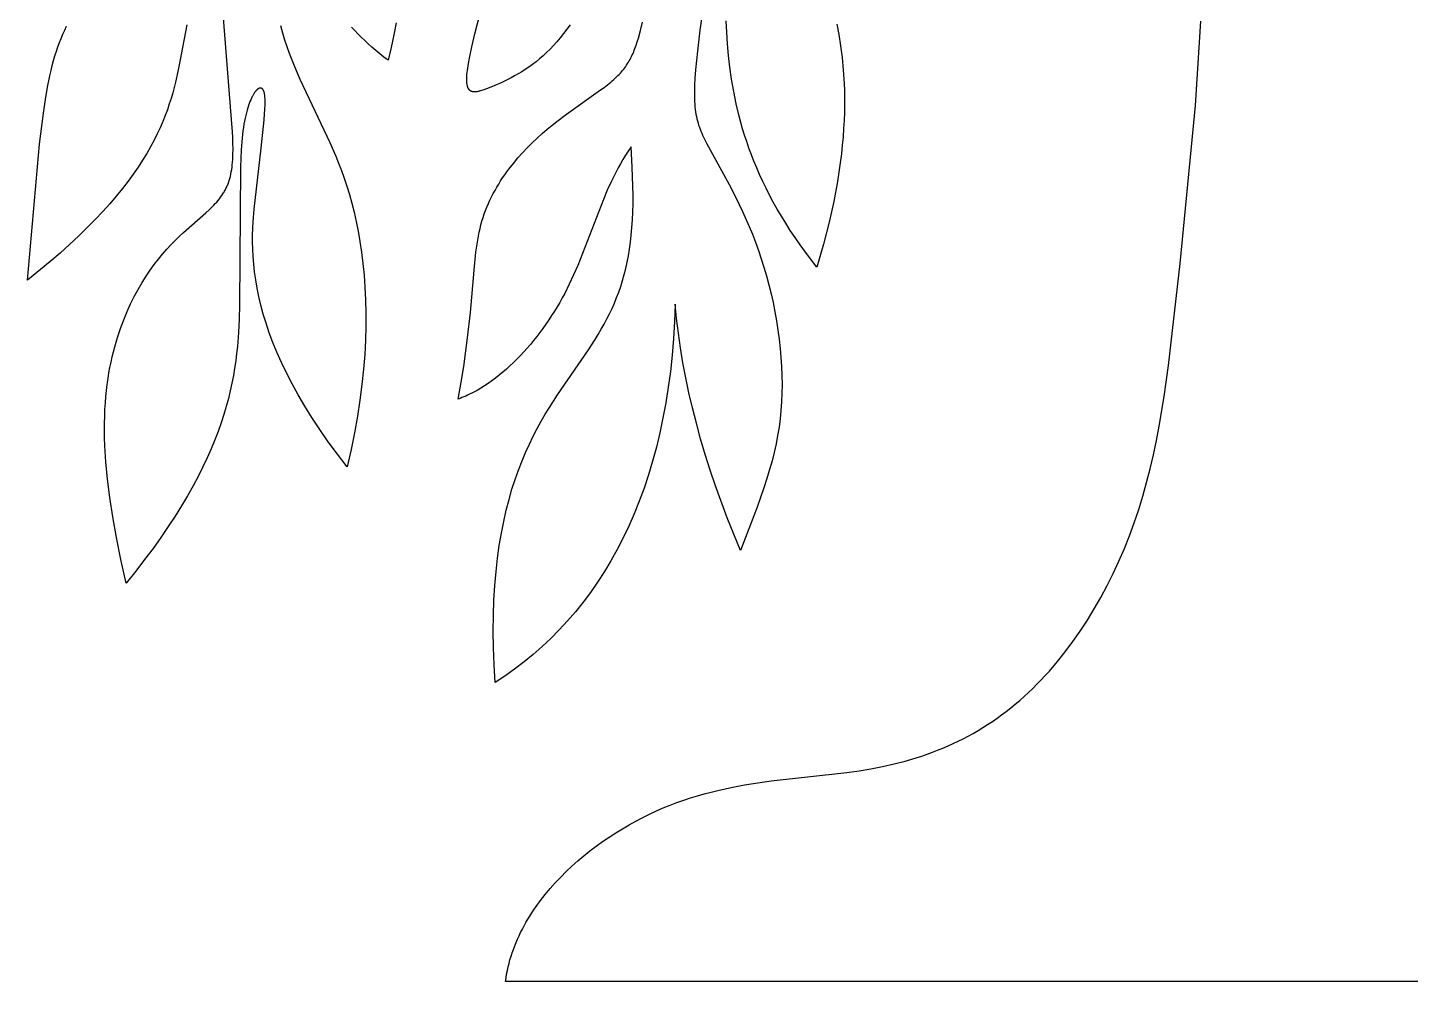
# Model space of a CAD drawing. Extents: x 187 to 350, y 154 to 228.
# Drawn here: x 270.86 to 312.34, y 153.86 to 182.49 of the extents above; entities that cross this region are included whole.
import ezdxf

# ---------------------------------------------------------------- set-up
doc = ezdxf.new("R2010")
doc.units = 0
doc.layers.get('0').update_dxf_attribs({"linetype": 'CONTINUOUS'})

msp = doc.modelspace()

# ---------------------------------------------------------------- linework, layer by layer
at = {"color": 7, "linetype": 'CONTINUOUS'}
for points in [[(278.438, 182.549), (278.499, 182.334), (278.564, 182.123), (278.633, 181.917), (278.705, 181.715), (278.78, 181.517), (278.858, 181.322), (279.022, 180.94), (279.921, 179.041), (280.1, 178.63), (280.187, 178.415), (280.271, 178.193), (280.354, 177.964), (280.433, 177.725), (280.509, 177.477), (280.581, 177.219), (280.649, 176.95), (280.713, 176.669), (280.771, 176.375), (280.825, 176.068), (280.873, 175.746), (280.914, 175.411), (280.948, 175.061), (280.975, 174.697), (280.993, 174.32), (281.003, 173.929), (281.002, 173.524), (280.991, 173.107), (280.969, 172.675), (280.934, 172.231), (280.887, 171.774), (280.827, 171.304), (280.753, 170.821), (280.665, 170.326), (280.56, 169.819), (280.44, 169.299), (280.148, 169.683), (279.875, 170.058), (279.622, 170.423), (279.387, 170.78), (279.171, 171.128), (278.972, 171.468), (278.789, 171.798), (278.623, 172.121), (278.472, 172.435), (278.336, 172.742), (278.214, 173.04), (278.105, 173.33), (278.009, 173.613), (277.925, 173.889), (277.853, 174.157), (277.791, 174.417), (277.74, 174.671), (277.697, 174.918), (277.664, 175.158), (277.639, 175.391), (277.621, 175.618), (277.61, 175.838), (277.605, 176.053), (277.605, 176.261), (277.61, 176.463), (277.619, 176.659), (277.648, 177.035), (277.863, 178.869), (277.953, 179.722), (277.966, 179.891), (277.975, 180.043), (277.98, 180.178), (277.981, 180.239), (277.98, 180.296), (277.978, 180.349), (277.975, 180.398), (277.973, 180.42), (277.971, 180.442), (277.968, 180.463), (277.965, 180.483), (277.962, 180.502), (277.958, 180.52), (277.954, 180.536), (277.952, 180.544), (277.95, 180.552), (277.948, 180.56), (277.945, 180.567), (277.943, 180.574), (277.94, 180.581), (277.938, 180.587), (277.935, 180.594), (277.932, 180.6), (277.929, 180.606), (277.926, 180.611), (277.923, 180.617), (277.92, 180.622), (277.919, 180.624), (277.917, 180.626), (277.915, 180.629), (277.914, 180.631), (277.912, 180.633), (277.91, 180.635), (277.908, 180.638), (277.907, 180.64), (277.905, 180.642), (277.903, 180.643), (277.901, 180.645), (277.899, 180.647), (277.898, 180.649), (277.896, 180.65), (277.894, 180.652), (277.892, 180.654), (277.89, 180.655), (277.888, 180.656), (277.886, 180.658), (277.884, 180.659), (277.882, 180.66), (277.88, 180.661), (277.878, 180.663), (277.876, 180.664), (277.874, 180.665), (277.872, 180.666), (277.87, 180.666), (277.868, 180.667), (277.866, 180.668), (277.863, 180.669), (277.861, 180.669), (277.859, 180.67), (277.857, 180.67), (277.855, 180.671), (277.852, 180.671), (277.85, 180.671), (277.848, 180.672), (277.846, 180.672), (277.843, 180.672), (277.841, 180.672), (277.839, 180.672), (277.836, 180.672), (277.834, 180.672), (277.832, 180.671), (277.829, 180.671), (277.827, 180.671), (277.824, 180.671), (277.822, 180.67), (277.82, 180.67), (277.817, 180.669), (277.815, 180.668), (277.812, 180.668), (277.81, 180.667), (277.807, 180.666), (277.805, 180.665), (277.802, 180.664), (277.8, 180.663), (277.797, 180.662), (277.794, 180.661), (277.792, 180.66), (277.789, 180.659), (277.787, 180.657), (277.782, 180.655), (277.776, 180.652), (277.771, 180.648), (277.766, 180.645), (277.76, 180.641), (277.755, 180.637), (277.75, 180.633), (277.744, 180.628), (277.739, 180.623), (277.733, 180.618), (277.727, 180.613), (277.722, 180.607), (277.716, 180.601), (277.711, 180.595), (277.705, 180.589), (277.699, 180.582), (277.688, 180.569), (277.676, 180.554), (277.665, 180.538), (277.653, 180.521), (277.642, 180.503), (277.63, 180.484), (277.618, 180.464), (277.607, 180.443), (277.595, 180.421), (277.583, 180.398), (277.572, 180.374), (277.548, 180.323), (277.526, 180.268), (277.503, 180.208), (277.481, 180.145), (277.459, 180.077), (277.438, 180.005), (277.418, 179.93), (277.398, 179.849), (277.38, 179.765), (277.362, 179.677), (277.345, 179.584), (277.329, 179.487), (277.315, 179.386), (277.302, 179.281), (277.28, 179.058), (277.263, 178.819), (277.241, 178.294), (277.216, 174.147), (277.202, 173.746), (277.181, 173.337), (277.147, 172.918), (277.125, 172.705), (277.098, 172.488), (277.066, 172.269), (277.029, 172.046), (276.986, 171.819), (276.936, 171.588), (276.879, 171.353), (276.815, 171.114), (276.743, 170.87), (276.662, 170.622), (276.573, 170.368), (276.474, 170.11), (276.365, 169.845), (276.245, 169.576), (276.115, 169.3), (275.973, 169.018), (275.819, 168.73), (275.653, 168.435), (275.474, 168.134), (275.281, 167.825), (275.074, 167.509), (274.853, 167.186), (274.617, 166.856), (274.366, 166.517), (274.098, 166.17), (273.815, 165.816), (273.654, 166.518), (273.519, 167.179), (273.407, 167.801), (273.318, 168.387), (273.25, 168.937), (273.203, 169.453), (273.174, 169.938), (273.166, 170.169), (273.163, 170.393), (273.163, 170.61), (273.167, 170.82), (273.176, 171.024), (273.187, 171.221), (273.203, 171.413), (273.221, 171.599), (273.243, 171.779), (273.267, 171.953), (273.295, 172.123), (273.325, 172.288), (273.358, 172.448), (273.392, 172.604), (273.43, 172.755), (273.469, 172.903), (273.51, 173.047), (273.552, 173.187), (273.643, 173.458), (273.739, 173.716), (273.84, 173.962), (273.946, 174.197), (274.056, 174.419), (274.17, 174.631), (274.287, 174.832), (274.407, 175.023), (274.529, 175.203), (274.653, 175.374), (274.778, 175.536), (274.904, 175.689), (275.03, 175.834), (275.156, 175.97), (275.282, 176.099), (275.406, 176.221), (275.528, 176.335), (276.203, 176.928), (276.302, 177.02), (276.396, 177.111), (276.441, 177.157), (276.485, 177.204), (276.527, 177.251), (276.568, 177.298), (276.607, 177.346), (276.644, 177.396), (276.68, 177.446), (276.714, 177.497), (276.731, 177.523), (276.747, 177.549), (276.762, 177.576), (276.777, 177.603), (276.792, 177.63), (276.806, 177.658), (276.82, 177.686), (276.833, 177.714), (276.846, 177.743), (276.858, 177.772), (276.87, 177.802), (276.881, 177.832), (276.891, 177.862), (276.902, 177.893), (276.911, 177.925), (276.921, 177.957), (276.937, 178.022), (276.953, 178.089), (276.966, 178.157), (276.978, 178.228), (276.988, 178.299), (276.996, 178.373), (277.003, 178.448), (277.008, 178.524), (277.015, 178.681), (277.017, 178.844), (277.015, 179.012), (277.008, 179.185), (276.999, 179.363), (276.972, 179.731), (276.623, 184.186)], [(291.226, 183.764), (291.027, 182.406), (290.949, 181.777), (290.894, 181.218), (290.876, 180.972), (290.865, 180.748), (290.861, 180.544), (290.861, 180.448), (290.863, 180.357), (290.866, 180.27), (290.871, 180.187), (290.878, 180.107), (290.886, 180.03), (290.896, 179.957), (290.908, 179.885), (290.921, 179.817), (290.935, 179.75), (290.951, 179.685), (290.969, 179.622), (290.988, 179.56), (291.009, 179.499), (291.031, 179.44), (291.054, 179.38), (291.08, 179.321), (291.106, 179.262), (291.164, 179.143), (291.227, 179.022), (291.908, 177.776), (292.107, 177.384), (292.308, 176.963), (292.505, 176.515), (292.601, 176.282), (292.694, 176.043), (292.783, 175.798), (292.868, 175.548), (292.949, 175.292), (293.025, 175.032), (293.096, 174.768), (293.161, 174.501), (293.221, 174.231), (293.276, 173.959), (293.325, 173.685), (293.367, 173.41), (293.404, 173.135), (293.435, 172.86), (293.459, 172.587), (293.476, 172.314), (293.487, 172.044), (293.491, 171.776), (293.487, 171.512), (293.477, 171.252), (293.459, 170.996), (293.433, 170.743), (293.4, 170.492), (293.359, 170.242), (293.311, 169.991), (293.254, 169.737), (293.19, 169.481), (293.117, 169.219), (293.037, 168.951), (292.948, 168.676), (292.746, 168.097), (292.241, 166.791), (291.846, 167.768), (291.494, 168.73), (291.334, 169.205), (291.185, 169.677), (291.047, 170.145), (290.919, 170.609), (290.803, 171.07), (290.697, 171.526), (290.601, 171.979), (290.517, 172.429), (290.443, 172.875), (290.379, 173.316), (290.327, 173.755), (290.285, 174.189), (290.265, 173.667), (290.234, 173.157), (290.192, 172.657), (290.139, 172.169), (290.075, 171.693), (290.002, 171.227), (289.918, 170.772), (289.824, 170.328), (289.72, 169.896), (289.606, 169.474), (289.482, 169.063), (289.349, 168.662), (289.206, 168.273), (289.054, 167.894), (288.893, 167.525), (288.723, 167.168), (288.544, 166.82), (288.356, 166.483), (288.159, 166.157), (287.954, 165.84), (287.741, 165.534), (287.519, 165.238), (287.29, 164.952), (287.052, 164.677), (286.807, 164.411), (286.554, 164.155), (286.293, 163.909), (286.025, 163.673), (285.75, 163.447), (285.467, 163.23), (285.178, 163.023), (284.882, 162.826), (284.851, 163.362), (284.833, 163.878), (284.827, 164.372), (284.832, 164.847), (284.847, 165.303), (284.873, 165.739), (284.909, 166.158), (284.954, 166.559), (285.008, 166.943), (285.069, 167.311), (285.139, 167.663), (285.216, 168), (285.299, 168.322), (285.388, 168.631), (285.484, 168.926), (285.584, 169.208), (285.689, 169.479), (285.798, 169.738), (285.91, 169.986), (286.026, 170.224), (286.144, 170.452), (286.264, 170.671), (286.386, 170.882), (286.509, 171.084), (286.755, 171.469), (287.681, 172.814), (287.881, 173.125), (287.975, 173.279), (288.066, 173.434), (288.152, 173.588), (288.235, 173.744), (288.314, 173.9), (288.389, 174.059), (288.46, 174.22), (288.527, 174.383), (288.59, 174.549), (288.649, 174.719), (288.703, 174.893), (288.754, 175.072), (288.8, 175.255), (288.842, 175.444), (288.88, 175.638), (288.913, 175.839), (288.942, 176.047), (288.966, 176.261), (288.987, 176.484), (289.002, 176.714), (289.013, 176.954), (289.019, 177.202), (289.021, 177.46), (289.018, 177.727), (288.998, 178.294), (288.959, 178.906), (288.875, 178.783), (288.794, 178.658), (288.717, 178.531), (288.642, 178.403), (288.571, 178.273), (288.502, 178.141), (288.37, 177.874), (288.247, 177.603), (288.13, 177.327), (287.359, 175.347), (287.237, 175.065), (287.108, 174.787), (286.969, 174.511), (286.896, 174.375), (286.82, 174.239), (286.742, 174.106), (286.661, 173.973), (286.578, 173.842), (286.493, 173.713), (286.405, 173.585), (286.316, 173.459), (286.224, 173.335), (286.131, 173.214), (286.036, 173.095), (285.939, 172.978), (285.84, 172.863), (285.74, 172.752), (285.639, 172.643), (285.536, 172.537), (285.432, 172.434), (285.326, 172.334), (285.22, 172.237), (285.112, 172.144), (285.004, 172.054), (284.894, 171.968), (284.784, 171.886), (284.673, 171.808), (284.562, 171.734), (284.45, 171.664), (284.338, 171.598), (284.225, 171.537), (284.112, 171.48), (284.055, 171.454), (283.999, 171.428), (283.942, 171.404), (283.886, 171.381), (283.829, 171.359), (283.773, 171.339), (283.863, 171.843), (283.939, 172.317), (284.057, 173.179), (284.138, 173.94), (284.25, 175.208), (284.306, 175.742), (284.34, 175.99), (284.359, 176.11), (284.381, 176.228), (284.404, 176.343), (284.429, 176.456), (284.457, 176.568), (284.487, 176.677), (284.521, 176.786), (284.557, 176.893), (284.595, 176.998), (284.637, 177.102), (284.68, 177.205), (284.726, 177.306), (284.775, 177.406), (284.825, 177.505), (284.878, 177.602), (284.932, 177.697), (284.989, 177.792), (285.047, 177.884), (285.107, 177.976), (285.169, 178.066), (285.232, 178.154), (285.296, 178.241), (285.429, 178.411), (285.567, 178.574), (285.708, 178.732), (285.852, 178.884), (285.998, 179.031), (286.145, 179.171), (286.294, 179.305), (286.442, 179.434), (286.589, 179.556), (286.735, 179.673), (287.022, 179.891), (288.046, 180.615), (288.154, 180.694), (288.256, 180.773), (288.352, 180.851), (288.398, 180.89), (288.442, 180.929), (288.485, 180.967), (288.526, 181.006), (288.565, 181.045), (288.603, 181.084), (288.639, 181.123), (288.674, 181.163), (288.707, 181.202), (288.739, 181.242), (288.77, 181.282), (288.8, 181.323), (288.828, 181.364), (288.855, 181.406), (288.881, 181.448), (288.907, 181.49), (288.931, 181.534), (288.954, 181.578), (288.976, 181.622), (288.998, 181.667), (289.019, 181.713), (289.039, 181.76), (289.058, 181.808), (289.077, 181.857), (289.113, 181.957), (289.147, 182.061), (289.179, 182.17), (289.242, 182.402), (289.302, 182.655)], [(287.131, 182.574), (287.032, 182.438), (286.933, 182.307), (286.833, 182.182), (286.733, 182.063), (286.632, 181.949), (286.53, 181.841), (286.426, 181.738), (286.322, 181.641), (286.217, 181.549), (286.11, 181.461), (286.002, 181.379), (285.895, 181.302), (285.787, 181.229), (285.68, 181.16), (285.573, 181.096), (285.467, 181.035), (285.363, 180.979), (285.261, 180.926), (285.16, 180.877), (285.062, 180.831), (284.875, 180.749), (284.702, 180.678), (284.622, 180.647), (284.546, 180.619), (284.509, 180.607), (284.474, 180.596), (284.44, 180.586), (284.407, 180.577), (284.391, 180.573), (284.376, 180.569), (284.36, 180.566), (284.345, 180.564), (284.331, 180.561), (284.316, 180.559), (284.302, 180.558), (284.288, 180.557), (284.275, 180.556), (284.268, 180.556), (284.262, 180.556), (284.255, 180.557), (284.249, 180.557), (284.243, 180.557), (284.237, 180.558), (284.231, 180.558), (284.225, 180.559), (284.219, 180.56), (284.213, 180.561), (284.207, 180.562), (284.202, 180.563), (284.196, 180.565), (284.19, 180.566), (284.185, 180.568), (284.18, 180.57), (284.174, 180.572), (284.169, 180.574), (284.164, 180.576), (284.159, 180.579), (284.154, 180.581), (284.15, 180.584), (284.145, 180.587), (284.14, 180.59), (284.136, 180.593), (284.131, 180.596), (284.127, 180.6), (284.123, 180.603), (284.119, 180.607), (284.115, 180.611), (284.111, 180.615), (284.107, 180.62), (284.103, 180.624), (284.099, 180.629), (284.096, 180.633), (284.092, 180.638), (284.089, 180.643), (284.085, 180.649), (284.082, 180.654), (284.079, 180.66), (284.076, 180.666), (284.073, 180.672), (284.07, 180.678), (284.067, 180.684), (284.065, 180.691), (284.062, 180.698), (284.06, 180.705), (284.057, 180.712), (284.055, 180.719), (284.053, 180.726), (284.051, 180.734), (284.049, 180.742), (284.045, 180.758), (284.042, 180.776), (284.039, 180.794), (284.037, 180.812), (284.035, 180.832), (284.033, 180.853), (284.032, 180.874), (284.031, 180.896), (284.031, 180.919), (284.031, 180.968), (284.033, 181.021), (284.037, 181.077), (284.043, 181.137), (284.05, 181.201), (284.059, 181.268), (284.081, 181.412), (284.109, 181.568), (284.18, 181.914), (284.27, 182.298), (284.492, 183.149)], [(275.632, 182.575), (275.426, 181.468), (275.364, 181.166), (275.293, 180.854), (275.252, 180.693), (275.208, 180.53), (275.159, 180.363), (275.106, 180.194), (275.047, 180.021), (274.981, 179.845), (274.909, 179.666), (274.83, 179.482), (274.743, 179.296), (274.647, 179.105), (274.543, 178.91), (274.429, 178.712), (274.305, 178.509), (274.17, 178.302), (274.024, 178.091), (273.867, 177.876), (273.697, 177.655), (273.514, 177.431), (273.318, 177.201), (273.108, 176.967), (272.883, 176.727), (272.643, 176.483), (272.388, 176.233), (272.116, 175.978), (271.827, 175.718), (271.522, 175.453), (270.855, 174.904), (271.212, 178.984), (271.326, 179.919), (271.387, 180.326), (271.451, 180.697), (271.519, 181.037), (271.556, 181.196), (271.594, 181.35), (271.633, 181.497), (271.675, 181.639), (271.718, 181.776), (271.763, 181.91), (271.811, 182.039), (271.861, 182.165), (271.913, 182.289), (271.967, 182.41), (272.024, 182.529)], [(281.908, 182.627), (281.839, 182.266), (281.761, 181.892), (281.672, 181.505), (281.545, 181.602), (281.422, 181.699), (281.303, 181.798), (281.187, 181.897), (281.076, 181.996), (280.969, 182.096), (280.865, 182.197), (280.765, 182.298), (280.668, 182.4), (280.575, 182.502)], [(335.133, 153.86), (285.195, 153.86), (285.21, 153.969), (285.228, 154.077), (285.249, 154.185), (285.273, 154.293), (285.299, 154.4), (285.328, 154.506), (285.36, 154.611), (285.394, 154.716), (285.43, 154.82), (285.469, 154.923), (285.51, 155.026), (285.554, 155.128), (285.6, 155.229), (285.648, 155.329), (285.699, 155.429), (285.751, 155.528), (285.806, 155.626), (285.863, 155.723), (285.921, 155.819), (285.982, 155.915), (286.045, 156.009), (286.109, 156.103), (286.244, 156.288), (286.386, 156.469), (286.534, 156.647), (286.688, 156.82), (286.849, 156.989), (287.015, 157.155), (287.186, 157.316), (287.362, 157.473), (287.543, 157.625), (287.728, 157.773), (287.916, 157.916), (288.108, 158.054), (288.302, 158.187), (288.5, 158.315), (288.7, 158.438), (288.901, 158.556), (289.105, 158.669), (289.309, 158.776), (289.514, 158.877), (289.72, 158.973), (289.926, 159.063), (290.132, 159.147), (290.337, 159.226), (290.542, 159.299), (290.747, 159.366), (290.951, 159.429), (291.155, 159.488), (291.359, 159.542), (291.561, 159.592), (291.965, 159.68), (292.367, 159.756), (292.765, 159.82), (293.16, 159.875), (295.439, 160.132), (295.801, 160.182), (296.157, 160.24), (296.507, 160.307), (296.85, 160.384), (297.186, 160.471), (297.517, 160.569), (297.68, 160.621), (297.841, 160.677), (298.001, 160.735), (298.159, 160.796), (298.316, 160.86), (298.471, 160.927), (298.625, 160.996), (298.777, 161.069), (298.928, 161.144), (299.077, 161.223), (299.225, 161.304), (299.371, 161.388), (299.516, 161.476), (299.659, 161.566), (299.801, 161.66), (299.941, 161.757), (300.08, 161.857), (300.218, 161.96), (300.354, 162.066), (300.488, 162.176), (300.621, 162.289), (300.753, 162.405), (300.883, 162.525), (301.012, 162.648), (301.14, 162.775), (301.266, 162.905), (301.39, 163.038), (301.513, 163.174), (301.754, 163.456), (301.989, 163.751), (302.217, 164.056), (302.438, 164.373), (302.651, 164.7), (302.857, 165.037), (303.055, 165.384), (303.245, 165.739), (303.426, 166.102), (303.598, 166.473), (303.761, 166.852), (303.915, 167.236), (304.059, 167.627), (304.193, 168.023), (304.316, 168.424), (304.431, 168.831), (304.536, 169.244), (304.634, 169.664), (304.724, 170.09), (304.807, 170.524), (304.957, 171.418), (305.089, 172.348), (305.438, 175.408), (305.894, 180.144), (306.058, 182.679)], [(295.135, 182.593), (295.193, 182.277), (295.245, 181.941), (295.291, 181.585), (295.327, 181.208), (295.352, 180.808), (295.36, 180.599), (295.364, 180.384), (295.364, 180.162), (295.36, 179.934), (295.352, 179.7), (295.339, 179.459), (295.321, 179.211), (295.298, 178.956), (295.27, 178.694), (295.236, 178.424), (295.151, 177.863), (295.04, 177.27), (294.901, 176.646), (294.733, 175.988), (294.533, 175.295), (294.192, 175.744), (294.033, 175.965), (293.882, 176.184), (293.737, 176.402), (293.6, 176.617), (293.47, 176.831), (293.346, 177.042), (293.228, 177.252), (293.117, 177.46), (293.012, 177.666), (292.912, 177.871), (292.819, 178.074), (292.731, 178.275), (292.648, 178.475), (292.571, 178.673), (292.498, 178.869), (292.43, 179.064), (292.367, 179.258), (292.309, 179.45), (292.254, 179.64), (292.204, 179.829), (292.115, 180.203), (292.041, 180.573), (291.979, 180.937), (291.928, 181.296), (291.888, 181.652), (291.855, 182.002), (291.831, 182.348), (291.814, 182.688)]]:
    msp.add_lwpolyline(points, dxfattribs=at)

doc.saveas('drawing.dxf')
